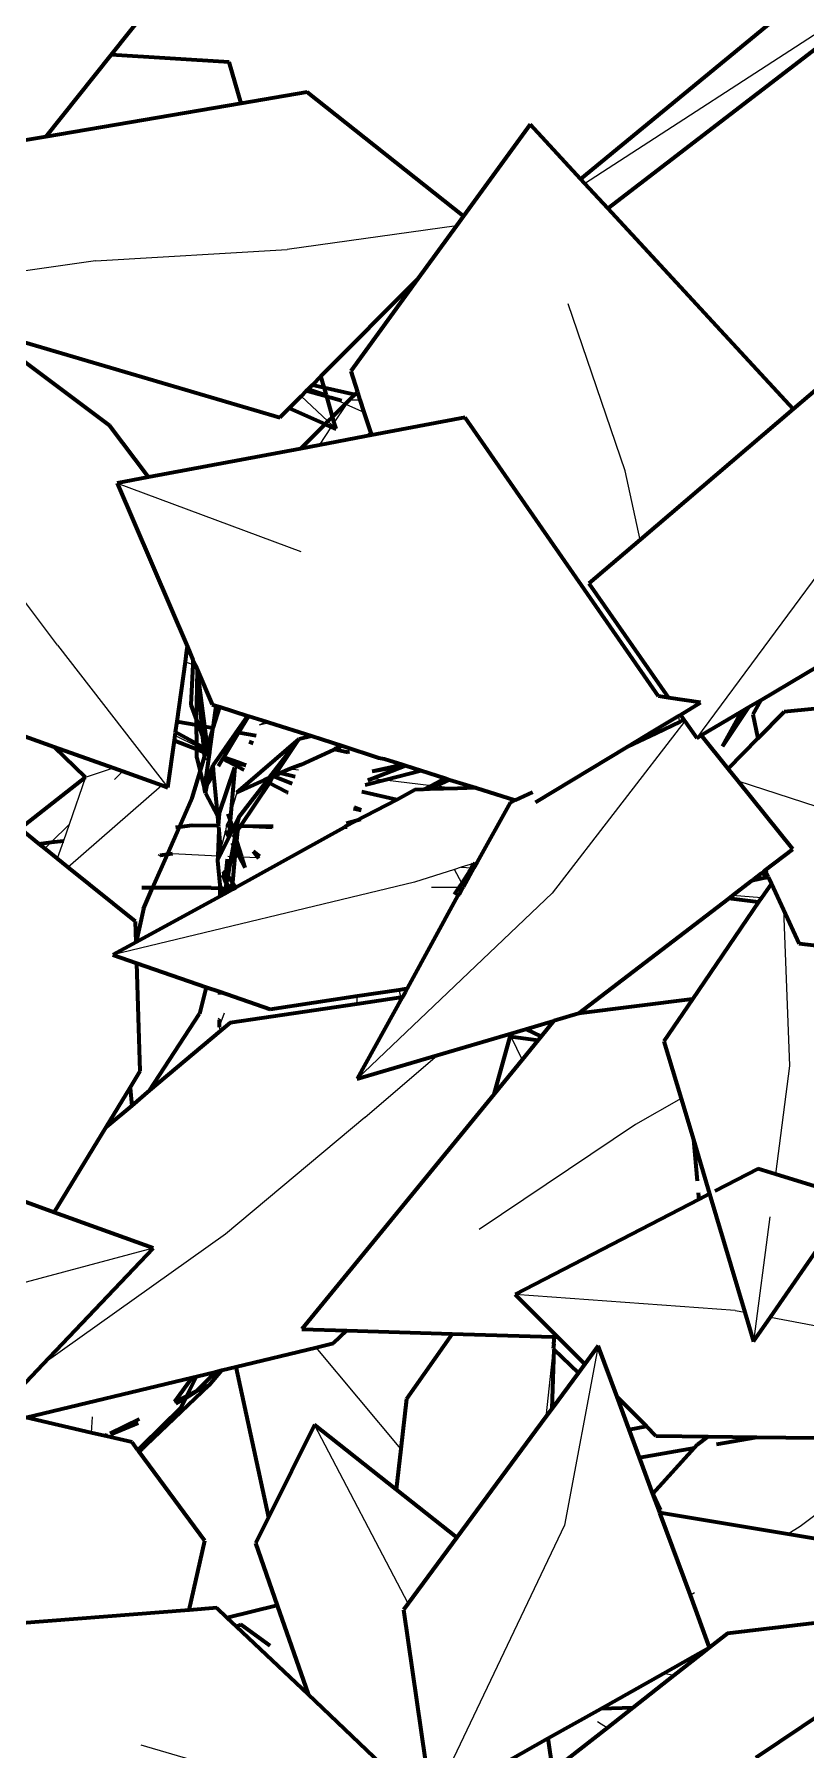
# Model space of a CAD drawing. Header units: millimetres. Extents: x 4307 to 31003, y 2809 to 20009.
# Drawn here: x 7200.2 to 7237.6, y 7941.1 to 8024.3 of the extents above; entities that cross this region are included whole.
import ezdxf

# ---------------------------------------------------------------- set-up
doc = ezdxf.new("R2010")
doc.units = ezdxf.units.MM
doc.layers.add('ProfileEdges', color=7, linetype='Continuous')

msp = doc.modelspace()

# ---------------------------------------------------------------- linework, layer by layer
for p, q in [((7226.909, 8017.023), (7244.091, 8028.149)), ((7220.698, 8014.969), (7212.494, 8013.829)), ((7203.201, 8013.28), (7212.494, 8013.829)), ((7203.201, 8013.28), (7194.649, 8012.045)), ((7228.88, 8003.091), (7226.113, 8011.197)), ((7213.553, 8007.104), (7214.197, 8006.823)), ((7213.173, 8006.722), (7214.472, 8005.498)), ((7214.604, 8006.645), (7215.316, 8006.335)), ((7214.78, 8005.427), (7215.369, 8006.312)), ((7215.316, 8006.335), (7215.369, 8006.312)), ((7215.369, 8006.312), (7215.521, 8006.539)), ((7215.369, 8006.312), (7216.216, 8005.942)), ((7215.521, 8006.539), (7216.024, 8006.542)), ((7214.055, 8004.341), (7214.644, 8005.223)), ((7214.472, 8005.498), (7214.69, 8005.292)), ((7214.644, 8005.223), (7214.69, 8005.292)), ((7214.69, 8005.292), (7214.78, 8005.427)), ((7214.69, 8005.292), (7214.868, 8005.124)), ((7216.25, 8004.754), (7216.527, 8004.968)), ((7229.605, 7999.753), (7228.88, 8003.091)), ((7204.249, 8002.492), (7213.161, 7999.188)), ((7232.345, 7990.144), (7240.42, 8001.056)), ((7201.358, 7994.641), (7197.144, 8000.248)), ((7201.358, 7994.641), (7206.709, 7987.749)), ((7207.56, 7993.844), (7207.916, 7993.711)), ((7207.916, 7993.711), (7208.046, 7993.662)), ((7231.521, 7990.933), (7231.459, 7991.215)), ((7207.06, 7990.263), (7208.113, 7989.748)), ((7211.16, 7990.78), (7211.477, 7990.939)), ((7211.16, 7990.78), (7211.618, 7990.894)), ((7231.776, 7990.959), (7225.342, 7982.625)), ((7208.113, 7989.748), (7208.46, 7989.578)), ((7208.46, 7989.578), (7208.579, 7989.52)), ((7202.724, 7988.252), (7204.069, 7988.692)), ((7204.121, 7988.135), (7204.521, 7988.531)), ((7209.623, 7989.009), (7210.119, 7988.951)), ((7210.119, 7988.951), (7210.521, 7988.903)), ((7212.643, 7988.654), (7213.04, 7988.608)), ((7201.863, 7983.884), (7206.415, 7987.854)), ((7202.724, 7988.252), (7201.919, 7985.951)), ((7216.45, 7988.207), (7216.613, 7988.188)), ((7216.613, 7988.188), (7217.236, 7988.115)), ((7217.236, 7988.115), (7219.489, 7987.85)), ((7219.489, 7987.85), (7219.736, 7987.821)), ((7219.736, 7987.821), (7220.755, 7987.701)), ((7242.173, 7985.521), (7234.358, 7988.05)), ((7210.046, 7987.51), (7209.77, 7986.524)), ((7209.693, 7986.249), (7209.538, 7985.902)), ((7209.77, 7986.524), (7209.693, 7986.249)), ((7201.053, 7985.092), (7201.919, 7985.951)), ((7201.919, 7985.951), (7201.644, 7985.163)), ((7209.159, 7985.862), (7207.891, 7985.918)), ((7209.501, 7985.647), (7209.266, 7984.718)), ((7209.53, 7985.846), (7209.501, 7985.647)), ((7209.538, 7985.902), (7209.53, 7985.846)), ((7209.53, 7985.846), (7209.714, 7985.838)), ((7209.824, 7985.833), (7209.714, 7985.838)), ((7209.918, 7985.829), (7209.824, 7985.833)), ((7210.063, 7985.823), (7210.018, 7985.825)), ((7210.203, 7985.817), (7210.063, 7985.823)), ((7211.765, 7985.749), (7210.203, 7985.817)), ((7200.745, 7984.787), (7201.053, 7985.092)), ((7201.644, 7985.163), (7201.343, 7984.304)), ((7206.942, 7984.546), (7209.131, 7984.442)), ((7209.188, 7984.439), (7209.122, 7984.205)), ((7209.131, 7984.442), (7209.188, 7984.439)), ((7209.266, 7984.718), (7209.188, 7984.439)), ((7209.188, 7984.439), (7209.236, 7984.437)), ((7209.625, 7984.418), (7209.802, 7984.41)), ((7209.802, 7984.41), (7209.964, 7984.402)), ((7209.964, 7984.402), (7210.166, 7984.392)), ((7210.166, 7984.392), (7210.28, 7984.387)), ((7210.28, 7984.387), (7211.086, 7984.348)), ((7211.086, 7984.348), (7211.14, 7984.346)), ((7220.606, 7983.776), (7218.662, 7983.163)), ((7220.935, 7983.879), (7220.606, 7983.776)), ((7220.953, 7983.111), (7220.606, 7983.776)), ((7221.527, 7984.066), (7220.935, 7983.879)), ((7220.935, 7983.879), (7221.444, 7983.855)), ((7221.444, 7983.855), (7221.55, 7983.85)), ((7221.598, 7984.088), (7221.527, 7984.066)), ((7221.7, 7984.12), (7221.598, 7984.088)), ((7218.662, 7983.163), (7204.044, 7979.634)), ((7220.818, 7982.907), (7219.498, 7982.904)), ((7221.029, 7982.908), (7220.818, 7982.907)), ((7221.044, 7982.936), (7220.953, 7983.111)), ((7225.342, 7982.625), (7215.885, 7973.618)), ((7235.487, 7982.396), (7234.075, 7982.51)), ((7236.553, 7981.836), (7236.85, 7974.263)), ((7217.904, 7977.944), (7218.008, 7977.561)), ((7218.186, 7977.987), (7218.223, 7977.84)), ((7215.868, 7977.244), (7215.905, 7977.642)), ((7209.2, 7976.128), (7209.462, 7976.818)), ((7209.2, 7976.128), (7209.245, 7975.932)), ((7223.317, 7975.705), (7223.334, 7975.671)), ((7223.334, 7975.671), (7223.883, 7974.552)), ((7216.257, 7971.746), (7219.786, 7974.77)), ((7236.85, 7974.263), (7236.162, 7969.003)), ((7231.59, 7972.668), (7229.375, 7971.408)), ((7216.257, 7971.746), (7209.511, 7966.09)), ((7229.375, 7971.408), (7221.798, 7966.326)), ((7235.891, 7966.932), (7235.102, 7960.892)), ((7209.511, 7966.09), (7200.65, 7959.791)), ((7205.996, 7965.412), (7196.889, 7962.988)), ((7234.21, 7962.401), (7223.538, 7963.179)), ((7234.21, 7962.401), (7234.678, 7962.312)), ((7235.92, 7962.077), (7239.653, 7961.368)), ((7225.416, 7960.785), (7225.354, 7961.127)), ((7217.998, 7955.695), (7213.896, 7960.604)), ((7225.391, 7960.55), (7225.038, 7957.239)), ((7227.577, 7960.677), (7225.941, 7951.994)), ((7203.038, 7957.241), (7202.99, 7956.472)), ((7218.358, 7948.191), (7213.817, 7956.849)), ((7242.586, 7955.856), (7237.356, 7951.931)), ((7225.941, 7951.994), (7219.493, 7938.483)), ((7237.356, 7951.931), (7236.768, 7951.562)), ((7232.237, 7948.718), (7232.04, 7948.594)), ((7231.235, 7944.698), (7230.734, 7944.808)), ((7227.532, 7942.478), (7228.015, 7942.172)), ((7213.11, 7939.08), (7205.415, 7941.33))]:
    msp.add_line(p, q)
at = {"layer": 'ProfileEdges', "lineweight": 211}
for p, q in [((7242.932, 8030.587), (7226.712, 8017.235)), ((7244.091, 8028.149), (7228.032, 8015.808)), ((7203.956, 8023.256), (7205.673, 8025.406)), ((7200.789, 8019.29), (7203.956, 8023.256)), ((7209.681, 8022.907), (7203.956, 8023.256)), ((7210.266, 8020.903), (7209.681, 8022.907)), ((7213.456, 8021.447), (7210.266, 8020.903)), ((7221.043, 8015.444), (7213.456, 8021.447)), ((7210.266, 8020.903), (7200.789, 8019.29)), ((7200.789, 8019.29), (7197.095, 8018.661)), ((7224.267, 8019.881), (7221.043, 8015.444)), ((7226.712, 8017.235), (7224.267, 8019.881)), ((7226.909, 8017.023), (7226.712, 8017.235)), ((7228.032, 8015.808), (7226.909, 8017.023)), ((7221.043, 8015.444), (7220.698, 8014.969)), ((7237.02, 8006.084), (7228.032, 8015.808)), ((7220.698, 8014.969), (7218.833, 8012.402)), ((7214.124, 8007.677), (7218.833, 8012.402)), ((7218.833, 8012.402), (7215.581, 8007.926)), ((7197.683, 8009.939), (7212.135, 8005.681)), ((7203.88, 8005.297), (7197.683, 8009.939)), ((7213.719, 8007.271), (7214.124, 8007.677)), ((7214.28, 8007.142), (7214.124, 8007.677)), ((7215.581, 8007.926), (7215.904, 8006.916)), ((7213.173, 8006.722), (7213.422, 8006.973)), ((7213.422, 8006.973), (7213.51, 8007.061)), ((7214.409, 8006.699), (7213.422, 8006.973)), ((7213.51, 8007.061), (7213.553, 8007.104)), ((7213.51, 8007.061), (7214.197, 8006.823)), ((7213.553, 8007.104), (7213.719, 8007.271)), ((7213.719, 8007.271), (7214.28, 8007.142)), ((7214.197, 8006.823), (7214.393, 8006.755)), ((7214.28, 8007.142), (7215.784, 8006.798)), ((7214.393, 8006.755), (7214.28, 8007.142)), ((7215.521, 8006.539), (7215.784, 8006.798)), ((7215.784, 8006.798), (7215.904, 8006.916)), ((7215.904, 8006.916), (7216.024, 8006.542)), ((7238.543, 8007.384), (7237.02, 8006.084)), ((7212.135, 8005.681), (7212.586, 8006.133)), ((7212.586, 8006.133), (7213.173, 8006.722)), ((7212.586, 8006.133), (7214.334, 8005.36)), ((7214.409, 8006.699), (7214.393, 8006.755)), ((7214.409, 8006.699), (7214.604, 8006.645)), ((7214.695, 8005.719), (7214.409, 8006.699)), ((7214.604, 8006.645), (7215.128, 8006.5)), ((7215.316, 8006.335), (7214.695, 8005.719)), ((7215.521, 8006.539), (7215.316, 8006.335)), ((7216.024, 8006.542), (7216.216, 8005.942)), ((7237.02, 8006.084), (7229.605, 7999.753)), ((7205.779, 8002.781), (7203.88, 8005.297)), ((7214.334, 8005.36), (7213.132, 8004.167)), ((7214.472, 8005.498), (7214.334, 8005.36)), ((7214.334, 8005.36), (7214.644, 8005.223)), ((7214.695, 8005.719), (7214.472, 8005.498)), ((7214.644, 8005.223), (7214.868, 8005.124)), ((7214.78, 8005.427), (7214.695, 8005.719)), ((7214.868, 8005.124), (7214.78, 8005.427)), ((7216.216, 8005.942), (7216.527, 8004.968)), ((7221.122, 8005.673), (7216.576, 8004.816)), ((7230.489, 7992.166), (7221.122, 8005.673)), ((7214.055, 8004.341), (7213.132, 8004.167)), ((7216.25, 8004.754), (7214.055, 8004.341)), ((7216.576, 8004.816), (7216.25, 8004.754)), ((7216.527, 8004.968), (7216.576, 8004.816)), ((7213.132, 8004.167), (7205.779, 8002.781)), ((7205.779, 8002.781), (7204.249, 8002.492)), ((7204.249, 8002.492), (7207.66, 7994.56)), ((7229.605, 7999.753), (7227.12, 7997.631)), ((7227.12, 7997.631), (7230.986, 7992.091)), ((7235.447, 7991.986), (7243.226, 7996.603)), ((7207.56, 7993.844), (7207.635, 7994.381)), ((7207.635, 7994.381), (7207.66, 7994.56)), ((7207.635, 7994.381), (7207.777, 7994.288)), ((7207.66, 7994.56), (7207.777, 7994.288)), ((7207.156, 7990.951), (7207.56, 7993.844)), ((7207.777, 7994.288), (7207.927, 7993.937)), ((7207.916, 7993.711), (7207.821, 7991.758)), ((7207.927, 7993.937), (7207.916, 7993.711)), ((7207.927, 7993.937), (7208.046, 7993.662)), ((7208.046, 7993.662), (7208.141, 7993.441)), ((7208.096, 7991.017), (7208.141, 7993.441)), ((7208.499, 7990.708), (7208.141, 7993.441)), ((7208.141, 7993.441), (7208.863, 7991.763)), ((7208.356, 7990.734), (7208.141, 7993.441)), ((7230.986, 7992.091), (7230.489, 7992.166)), ((7232.527, 7991.859), (7230.986, 7992.091)), ((7231.556, 7991.274), (7232.527, 7991.859)), ((7234.861, 7991.638), (7235.447, 7991.986)), ((7235.447, 7991.986), (7235.069, 7991.286)), ((7241.258, 7991.883), (7236.58, 7991.412)), ((7196.103, 7991.538), (7201.199, 7989.718)), ((7207.821, 7991.758), (7208.096, 7991.017)), ((7208.096, 7991.017), (7208.19, 7990.764)), ((7208.099, 7990.781), (7208.096, 7991.017)), ((7208.863, 7991.763), (7209.055, 7991.702)), ((7210.573, 7991.223), (7208.885, 7988.817)), ((7208.907, 7990.635), (7209.055, 7991.702)), ((7208.907, 7990.635), (7209.224, 7991.649)), ((7209.055, 7991.702), (7209.224, 7991.649)), ((7209.224, 7991.649), (7210.573, 7991.223)), ((7210.152, 7990.41), (7210.632, 7991.205)), ((7210.573, 7991.223), (7210.632, 7991.205)), ((7210.632, 7991.205), (7211.477, 7990.939)), ((7230.251, 7990.487), (7231.459, 7991.215)), ((7231.459, 7991.215), (7231.556, 7991.274)), ((7231.726, 7991.031), (7231.521, 7990.933)), ((7231.556, 7991.274), (7231.726, 7991.031)), ((7231.726, 7991.031), (7231.776, 7990.959)), ((7232.565, 7990.276), (7234.526, 7991.439)), ((7234.861, 7991.638), (7233.604, 7989.752)), ((7233.604, 7989.752), (7234.526, 7991.439)), ((7234.526, 7991.439), (7234.861, 7991.638)), ((7235.069, 7991.286), (7235.31, 7990.12)), ((7236.58, 7991.412), (7235.31, 7990.12)), ((7207.027, 7990.028), (7207.06, 7990.263)), ((7207.06, 7990.263), (7207.084, 7990.434)), ((7207.084, 7990.434), (7207.156, 7990.951)), ((7208.112, 7989.857), (7207.084, 7990.434)), ((7207.156, 7990.951), (7208.099, 7990.781)), ((7208.099, 7990.781), (7208.19, 7990.764)), ((7208.112, 7989.857), (7208.099, 7990.781)), ((7208.19, 7990.764), (7208.406, 7990.183)), ((7208.19, 7990.764), (7208.356, 7990.734)), ((7208.356, 7990.734), (7208.499, 7990.708)), ((7208.406, 7990.183), (7208.356, 7990.734)), ((7208.406, 7990.183), (7208.632, 7989.695)), ((7208.452, 7989.666), (7208.406, 7990.183)), ((7208.499, 7990.708), (7208.907, 7990.635)), ((7208.632, 7989.695), (7208.499, 7990.708)), ((7208.632, 7989.695), (7208.898, 7990.572)), ((7208.749, 7989.5), (7208.898, 7990.572)), ((7208.898, 7990.572), (7208.907, 7990.635)), ((7209.427, 7989.208), (7210.152, 7990.41)), ((7210.152, 7990.41), (7210.983, 7990.259)), ((7211.477, 7990.939), (7211.618, 7990.894)), ((7211.618, 7990.894), (7213.678, 7990.245)), ((7213.075, 7990.1), (7213.678, 7990.245)), ((7213.678, 7990.245), (7215.178, 7989.772)), ((7228.981, 7989.721), (7230.251, 7990.487)), ((7230.379, 7990.388), (7228.981, 7989.721)), ((7230.251, 7990.487), (7230.379, 7990.388)), ((7231.521, 7990.933), (7230.379, 7990.388)), ((7231.776, 7990.959), (7232.345, 7990.144)), ((7232.345, 7990.144), (7232.565, 7990.276)), ((7233.87, 7988.656), (7232.565, 7990.276)), ((7202.724, 7988.252), (7201.199, 7989.718)), ((7201.199, 7989.718), (7204.069, 7988.692)), ((7206.709, 7987.749), (7207.027, 7990.028)), ((7207.027, 7990.028), (7208.115, 7989.601)), ((7208.113, 7989.748), (7208.112, 7989.857)), ((7208.452, 7989.666), (7208.112, 7989.857)), ((7208.115, 7989.601), (7208.113, 7989.748)), ((7208.121, 7989.186), (7208.115, 7989.601)), ((7208.115, 7989.601), (7208.471, 7989.461)), ((7208.579, 7989.52), (7208.452, 7989.666)), ((7208.46, 7989.578), (7208.452, 7989.666)), ((7208.471, 7989.461), (7208.46, 7989.578)), ((7208.471, 7989.461), (7208.552, 7989.43)), ((7208.491, 7989.23), (7208.471, 7989.461)), ((7208.491, 7989.23), (7208.552, 7989.43)), ((7208.493, 7987.661), (7208.729, 7989.36)), ((7208.552, 7989.43), (7208.579, 7989.52)), ((7208.552, 7989.43), (7208.729, 7989.36)), ((7208.579, 7989.52), (7208.636, 7989.563)), ((7208.579, 7989.52), (7208.657, 7989.505)), ((7208.612, 7989.627), (7208.599, 7989.584)), ((7208.599, 7989.584), (7208.636, 7989.563)), ((7208.612, 7989.627), (7208.632, 7989.695)), ((7208.636, 7989.563), (7208.612, 7989.627)), ((7208.657, 7989.505), (7208.636, 7989.563)), ((7208.74, 7989.441), (7208.657, 7989.505)), ((7208.745, 7989.471), (7208.657, 7989.505)), ((7208.749, 7989.5), (7208.657, 7989.505)), ((7208.729, 7989.36), (7208.74, 7989.441)), ((7208.74, 7989.441), (7208.749, 7989.5)), ((7210.046, 7987.51), (7213.075, 7990.1)), ((7210.851, 7989.873), (7210.654, 7989.96)), ((7211.61, 7988.199), (7213.075, 7990.1)), ((7211.88, 7988.318), (7213.075, 7990.1)), ((7214.743, 7989.58), (7213.149, 7988.853)), ((7214.743, 7989.58), (7214.795, 7989.603)), ((7215.178, 7989.772), (7214.795, 7989.603)), ((7214.795, 7989.603), (7215.435, 7989.455)), ((7215.178, 7989.772), (7216.937, 7989.183)), ((7215.514, 7989.475), (7215.435, 7989.455)), ((7224.524, 7987.034), (7228.981, 7989.721)), ((7235.31, 7990.12), (7233.87, 7988.656)), ((7204.069, 7988.692), (7204.521, 7988.531)), ((7204.521, 7988.531), (7206.415, 7987.854)), ((7207.891, 7987.249), (7208.279, 7988.529)), ((7208.121, 7989.186), (7208.279, 7988.529)), ((7208.279, 7988.529), (7208.491, 7989.23)), ((7208.279, 7988.529), (7208.493, 7987.661)), ((7208.505, 7989.077), (7208.491, 7989.23)), ((7208.885, 7988.817), (7208.493, 7987.661)), ((7208.885, 7988.817), (7208.926, 7988.378)), ((7209.173, 7988.788), (7209.379, 7989.129)), ((7209.203, 7986.478), (7209.951, 7988.708)), ((7209.379, 7989.129), (7209.427, 7989.208)), ((7209.379, 7989.129), (7209.623, 7989.009)), ((7210.119, 7988.951), (7209.427, 7989.208)), ((7210.49, 7988.813), (7209.623, 7989.009)), ((7210.415, 7988.593), (7209.623, 7989.009)), ((7209.951, 7988.708), (7209.77, 7986.524)), ((7210.49, 7988.813), (7210.119, 7988.951)), ((7212.643, 7988.654), (7212.15, 7988.437)), ((7213.149, 7988.853), (7212.643, 7988.654)), ((7213.149, 7988.853), (7213.121, 7988.865)), ((7216.613, 7988.188), (7218.225, 7988.811)), ((7216.614, 7988.535), (7218.081, 7988.857)), ((7216.614, 7988.535), (7218.225, 7988.811)), ((7216.937, 7989.183), (7217.188, 7989.138)), ((7217.188, 7989.138), (7218.081, 7988.857)), ((7217.236, 7988.115), (7218.993, 7988.569)), ((7218.081, 7988.857), (7218.225, 7988.811)), ((7218.225, 7988.811), (7218.993, 7988.569)), ((7218.993, 7988.569), (7220.16, 7988.201)), ((7234.358, 7988.05), (7233.87, 7988.656)), ((7199.548, 7985.752), (7202.724, 7988.252)), ((7206.415, 7987.854), (7206.709, 7987.749)), ((7208.493, 7987.661), (7208.619, 7987.87)), ((7208.533, 7987.472), (7208.619, 7987.87)), ((7208.619, 7987.87), (7208.926, 7988.378)), ((7208.926, 7988.378), (7209.111, 7986.381)), ((7211.375, 7988.096), (7210.046, 7987.51)), ((7210.153, 7986.308), (7211.486, 7988.038)), ((7210.255, 7985.895), (7211.639, 7987.959)), ((7211.61, 7988.199), (7211.375, 7988.096)), ((7211.486, 7988.038), (7211.375, 7988.096)), ((7211.486, 7988.038), (7211.61, 7988.199)), ((7211.639, 7987.959), (7211.486, 7988.038)), ((7211.813, 7988.288), (7211.61, 7988.199)), ((7211.639, 7987.959), (7211.813, 7988.288)), ((7212.477, 7987.524), (7211.639, 7987.959)), ((7211.813, 7988.288), (7211.88, 7988.318)), ((7211.85, 7988.274), (7211.813, 7988.288)), ((7211.88, 7988.318), (7211.85, 7988.274)), ((7212.739, 7987.932), (7211.85, 7988.274)), ((7212.15, 7988.437), (7211.88, 7988.318)), ((7212.889, 7988.27), (7212.15, 7988.437)), ((7216.281, 7987.868), (7217.236, 7988.115)), ((7216.4, 7988.105), (7216.613, 7988.188)), ((7219.106, 7987.649), (7219.489, 7987.85)), ((7219.4, 7987.658), (7219.736, 7987.821)), ((7220.755, 7987.701), (7219.4, 7987.658)), ((7219.489, 7987.85), (7220.16, 7988.201)), ((7219.736, 7987.821), (7220.356, 7988.121)), ((7220.16, 7988.201), (7220.356, 7988.121)), ((7220.356, 7988.121), (7221.655, 7987.73)), ((7221.655, 7987.73), (7220.755, 7987.701)), ((7221.655, 7987.73), (7223.553, 7987.131)), ((7237.007, 7984.76), (7234.358, 7988.05)), ((7207.273, 7985.843), (7207.891, 7987.249)), ((7208.533, 7987.472), (7208.493, 7987.661)), ((7208.533, 7987.472), (7209.111, 7986.381)), ((7212.477, 7987.524), (7212.549, 7987.507)), ((7217.81, 7987.156), (7215.273, 7985.845)), ((7217.81, 7987.156), (7216.117, 7987.539)), ((7218.688, 7987.635), (7217.81, 7987.156)), ((7219.106, 7987.649), (7218.688, 7987.635)), ((7219.4, 7987.658), (7219.106, 7987.649)), ((7223.3, 7987.011), (7221.7, 7984.12)), ((7223.553, 7987.131), (7223.3, 7987.011)), ((7224.385, 7987.528), (7223.553, 7987.131)), ((7209.111, 7986.381), (7209.155, 7985.905)), ((7209.203, 7986.478), (7209.155, 7985.905)), ((7209.622, 7986.474), (7209.693, 7986.249)), ((7209.693, 7986.249), (7209.736, 7986.113)), ((7209.736, 7986.113), (7209.719, 7985.9)), ((7209.77, 7986.524), (7209.736, 7986.113)), ((7209.736, 7986.113), (7209.804, 7985.899)), ((7209.951, 7985.898), (7210.153, 7986.308)), ((7210.153, 7986.308), (7210.038, 7985.897)), ((7216.049, 7986.194), (7215.347, 7985.995)), ((7215.715, 7986.733), (7216.076, 7986.645)), ((7216.076, 7986.645), (7215.737, 7986.776)), ((7200.456, 7985.02), (7199.548, 7985.752)), ((7206.688, 7984.513), (7207.273, 7985.843)), ((7207.093, 7985.821), (7207.273, 7985.843)), ((7207.273, 7985.843), (7207.891, 7985.918)), ((7207.891, 7985.918), (7209.155, 7985.905)), ((7209.175, 7985.692), (7209.131, 7984.442)), ((7209.155, 7985.905), (7209.159, 7985.862)), ((7209.159, 7985.862), (7209.175, 7985.692)), ((7209.175, 7985.692), (7209.266, 7984.718)), ((7209.283, 7984.533), (7209.671, 7985.325)), ((7209.501, 7985.647), (7209.671, 7985.325)), ((7209.538, 7985.902), (7209.719, 7985.9)), ((7209.714, 7985.838), (7209.671, 7985.325)), ((7209.671, 7985.325), (7209.862, 7985.714)), ((7209.719, 7985.9), (7209.714, 7985.838)), ((7209.719, 7985.9), (7209.804, 7985.899)), ((7209.804, 7985.899), (7209.951, 7985.898)), ((7209.804, 7985.899), (7209.824, 7985.833)), ((7209.824, 7985.833), (7209.862, 7985.714)), ((7209.862, 7985.714), (7209.918, 7985.829)), ((7209.881, 7985.337), (7209.949, 7985.438)), ((7209.893, 7984.906), (7209.976, 7985.352)), ((7209.918, 7985.829), (7209.951, 7985.898)), ((7209.928, 7985.504), (7210.018, 7985.825)), ((7209.928, 7985.504), (7209.949, 7985.438)), ((7209.949, 7985.438), (7210.087, 7985.644)), ((7209.949, 7985.438), (7209.976, 7985.352)), ((7209.976, 7985.352), (7210.038, 7985.153)), ((7215.253, 7985.806), (7210.009, 7982.893)), ((7210.018, 7985.825), (7210.038, 7985.897)), ((7210.038, 7985.897), (7210.063, 7985.823)), ((7210.255, 7985.895), (7210.038, 7985.897)), ((7210.087, 7985.644), (7210.038, 7985.153)), ((7210.063, 7985.823), (7210.087, 7985.644)), ((7210.087, 7985.644), (7210.203, 7985.817)), ((7210.203, 7985.817), (7210.255, 7985.895)), ((7210.255, 7985.895), (7211.823, 7985.879)), ((7215.273, 7985.845), (7215.253, 7985.806)), ((7215.273, 7985.845), (7215.409, 7985.844)), ((7200.456, 7985.02), (7201.053, 7985.092)), ((7200.745, 7984.787), (7200.456, 7985.02)), ((7201.343, 7984.304), (7200.745, 7984.787)), ((7201.053, 7985.092), (7201.644, 7985.163)), ((7205.973, 7982.887), (7206.688, 7984.513)), ((7206.312, 7984.426), (7206.335, 7984.467)), ((7206.335, 7984.467), (7206.688, 7984.513)), ((7206.688, 7984.513), (7206.942, 7984.546)), ((7209.131, 7984.442), (7209.122, 7984.205)), ((7209.122, 7984.205), (7209.236, 7984.437)), ((7209.236, 7984.437), (7209.283, 7984.533)), ((7209.266, 7984.718), (7209.283, 7984.533)), ((7209.626, 7983.46), (7209.802, 7984.41)), ((7209.802, 7984.41), (7209.893, 7984.906)), ((7209.807, 7985.07), (7209.893, 7984.906)), ((7209.964, 7984.402), (7209.839, 7983.144)), ((7209.893, 7984.906), (7209.995, 7984.715)), ((7209.995, 7984.715), (7209.964, 7984.402)), ((7210.038, 7985.153), (7209.995, 7984.715)), ((7209.995, 7984.715), (7210.166, 7984.392)), ((7210.038, 7985.153), (7210.28, 7984.387)), ((7210.166, 7984.392), (7210.441, 7983.874)), ((7210.28, 7984.387), (7210.441, 7983.874)), ((7211.162, 7984.397), (7210.855, 7984.648)), ((7211.086, 7984.348), (7210.855, 7984.648)), ((7211.121, 7984.303), (7211.086, 7984.348)), ((7235.669, 7983.733), (7237.007, 7984.76)), ((7201.863, 7983.884), (7201.343, 7984.304)), ((7205.135, 7981.245), (7201.863, 7983.884)), ((7209.122, 7984.205), (7209.235, 7983.025)), ((7209.373, 7983.517), (7209.493, 7983.187)), ((7209.413, 7983.661), (7209.493, 7983.187)), ((7209.528, 7983.605), (7209.436, 7983.742)), ((7209.528, 7983.605), (7209.493, 7983.187)), ((7209.583, 7984.268), (7209.528, 7983.605)), ((7209.626, 7983.46), (7209.528, 7983.605)), ((7221.37, 7983.743), (7220.953, 7983.111)), ((7221.55, 7983.85), (7221.044, 7982.936)), ((7221.044, 7982.936), (7221.37, 7983.743)), ((7221.444, 7983.855), (7221.37, 7983.743)), ((7221.598, 7984.088), (7221.444, 7983.855)), ((7221.444, 7983.855), (7221.527, 7984.066)), ((7221.7, 7984.12), (7221.55, 7983.85)), ((7235.12, 7983.311), (7235.49, 7983.596)), ((7235.49, 7983.596), (7235.582, 7983.666)), ((7235.75, 7983.559), (7235.49, 7983.596)), ((7235.49, 7983.596), (7235.807, 7983.438)), ((7235.669, 7983.733), (7235.582, 7983.666)), ((7235.717, 7983.632), (7235.582, 7983.666)), ((7235.669, 7983.733), (7235.717, 7983.632)), ((7235.717, 7983.632), (7235.75, 7983.559)), ((7235.75, 7983.559), (7235.807, 7983.438)), ((7205.973, 7982.887), (7205.453, 7982.889)), ((7205.527, 7981.871), (7205.973, 7982.887)), ((7208.806, 7982.877), (7205.973, 7982.887)), ((7208.806, 7982.877), (7209.234, 7982.86)), ((7209.234, 7982.86), (7209.232, 7982.469)), ((7209.235, 7983.025), (7209.234, 7982.86)), ((7209.234, 7982.86), (7209.312, 7982.857)), ((7209.235, 7983.025), (7209.312, 7982.857)), ((7209.312, 7982.857), (7209.439, 7982.582)), ((7209.312, 7982.857), (7209.513, 7982.849)), ((7209.466, 7982.597), (7209.513, 7982.849)), ((7209.804, 7982.781), (7209.466, 7982.597)), ((7209.559, 7983.1), (7209.493, 7983.187)), ((7209.513, 7982.849), (7209.559, 7983.1)), ((7209.513, 7982.849), (7209.728, 7982.879)), ((7209.559, 7983.1), (7209.626, 7983.46)), ((7209.728, 7982.879), (7209.559, 7983.1)), ((7209.839, 7983.144), (7209.626, 7983.46)), ((7209.759, 7982.84), (7209.728, 7982.879)), ((7209.804, 7982.781), (7209.759, 7982.84)), ((7209.759, 7982.84), (7209.809, 7982.838)), ((7209.809, 7982.838), (7209.804, 7982.781)), ((7209.901, 7982.834), (7209.804, 7982.781)), ((7209.809, 7982.838), (7209.839, 7983.144)), ((7209.809, 7982.838), (7209.901, 7982.834)), ((7210.009, 7982.893), (7209.839, 7983.144)), ((7209.901, 7982.834), (7210.009, 7982.893)), ((7220.818, 7982.907), (7220.592, 7982.565)), ((7220.953, 7983.111), (7220.818, 7982.907)), ((7220.841, 7982.569), (7221.029, 7982.908)), ((7221.044, 7982.936), (7221.029, 7982.908)), ((7234.075, 7982.51), (7235.01, 7983.227)), ((7235.822, 7983.406), (7235.01, 7983.227)), ((7235.01, 7983.227), (7235.12, 7983.311)), ((7235.12, 7983.311), (7235.822, 7983.406)), ((7235.965, 7983.097), (7235.487, 7982.396)), ((7235.822, 7983.406), (7235.807, 7983.438)), ((7235.822, 7983.406), (7235.965, 7983.097)), ((7235.965, 7983.097), (7236.553, 7981.836)), ((7209.232, 7982.469), (7205.168, 7980.248)), ((7205.527, 7981.871), (7205.168, 7980.248)), ((7209.439, 7982.582), (7209.232, 7982.469)), ((7209.466, 7982.597), (7209.439, 7982.582)), ((7220.772, 7982.509), (7218.315, 7978.006)), ((7220.772, 7982.509), (7220.841, 7982.569)), ((7226.618, 7976.786), (7233.896, 7982.372)), ((7235.362, 7982.213), (7232.142, 7977.49)), ((7233.896, 7982.372), (7234.075, 7982.51)), ((7235.203, 7982.198), (7233.896, 7982.372)), ((7235.203, 7982.198), (7235.362, 7982.213)), ((7235.487, 7982.396), (7235.362, 7982.213)), ((7205.168, 7980.248), (7205.135, 7981.245)), ((7236.553, 7981.836), (7237.318, 7980.192)), ((7205.168, 7980.248), (7204.044, 7979.634)), ((7237.318, 7980.192), (7240.225, 7979.847)), ((7204.044, 7979.634), (7205.201, 7979.234)), ((7205.374, 7974), (7205.201, 7979.234)), ((7205.201, 7979.234), (7208.56, 7978.074)), ((7208.56, 7978.074), (7208.238, 7976.778)), ((7208.56, 7978.074), (7209.208, 7977.851)), ((7209.208, 7977.851), (7209.208, 7977.706)), ((7209.208, 7977.851), (7211.667, 7977.002)), ((7215.905, 7977.642), (7217.904, 7977.944)), ((7217.904, 7977.944), (7218.186, 7977.987)), ((7218.223, 7977.84), (7218.073, 7977.57)), ((7218.186, 7977.987), (7218.315, 7978.006)), ((7218.315, 7978.006), (7218.223, 7977.84)), ((7215.868, 7977.244), (7209.727, 7976.337)), ((7211.667, 7977.002), (7215.905, 7977.642)), ((7218.008, 7977.561), (7215.868, 7977.244)), ((7218.073, 7977.57), (7215.885, 7973.618)), ((7218.073, 7977.57), (7218.008, 7977.561)), ((7232.142, 7977.49), (7226.618, 7976.786)), ((7232.142, 7977.49), (7230.757, 7975.459)), ((7205.826, 7973.056), (7208.238, 7976.778)), ((7209.201, 7976.486), (7209.2, 7976.128)), ((7209.237, 7976.532), (7209.201, 7976.486)), ((7209.727, 7976.337), (7209.245, 7975.932)), ((7223.35, 7975.821), (7224.063, 7976.032)), ((7224.063, 7976.032), (7225.422, 7976.433)), ((7224.063, 7976.032), (7224.802, 7975.676)), ((7225.422, 7976.433), (7224.802, 7975.676)), ((7226.618, 7976.786), (7225.422, 7976.433)), ((7209.245, 7975.932), (7205.826, 7973.056)), ((7219.786, 7974.77), (7223.35, 7975.821)), ((7222.521, 7972.886), (7223.308, 7975.674)), ((7223.308, 7975.674), (7223.317, 7975.705)), ((7223.308, 7975.674), (7223.334, 7975.671)), ((7223.317, 7975.705), (7223.35, 7975.821)), ((7223.334, 7975.671), (7224.654, 7975.494)), ((7224.654, 7975.494), (7223.883, 7974.552)), ((7224.802, 7975.676), (7224.654, 7975.494)), ((7230.757, 7975.459), (7231.59, 7972.668)), ((7215.885, 7973.618), (7219.786, 7974.77)), ((7223.883, 7974.552), (7222.521, 7972.886)), ((7204.882, 7973.191), (7205.374, 7974)), ((7203.722, 7971.286), (7204.882, 7973.191)), ((7204.882, 7973.191), (7204.957, 7972.325)), ((7205.826, 7973.056), (7204.957, 7972.325)), ((7222.521, 7972.886), (7213.2, 7961.492)), ((7204.957, 7972.325), (7203.722, 7971.286)), ((7231.59, 7972.668), (7232.183, 7970.679)), ((7201.206, 7967.153), (7203.722, 7971.286)), ((7232.183, 7970.679), (7232.369, 7968.676)), ((7232.183, 7970.679), (7232.967, 7968.048)), ((7201.206, 7967.153), (7195.17, 7969.347)), ((7235.321, 7969.263), (7233.232, 7968.185)), ((7236.162, 7969.003), (7235.321, 7969.263)), ((7238.1, 7968.404), (7236.162, 7969.003)), ((7232.452, 7967.782), (7223.538, 7963.179)), ((7232.421, 7968.117), (7232.452, 7967.782)), ((7232.967, 7968.048), (7232.452, 7967.782)), ((7232.967, 7968.048), (7234.678, 7962.312)), ((7235.92, 7962.077), (7239.904, 7967.846)), ((7205.996, 7965.412), (7201.206, 7967.153)), ((7200.65, 7959.791), (7205.996, 7965.412)), ((7223.538, 7963.179), (7225.592, 7961.12)), ((7234.678, 7962.312), (7235.102, 7960.892)), ((7235.102, 7960.892), (7235.92, 7962.077)), ((7213.2, 7961.492), (7215.389, 7961.426)), ((7214.743, 7960.809), (7215.389, 7961.426)), ((7215.389, 7961.426), (7220.492, 7961.273)), ((7220.492, 7961.273), (7218.274, 7958.112)), ((7220.492, 7961.273), (7225.354, 7961.127)), ((7225.354, 7961.127), (7225.453, 7961.124)), ((7225.416, 7960.785), (7225.453, 7961.124)), ((7225.453, 7961.124), (7225.592, 7961.12)), ((7225.592, 7961.12), (7226.921, 7959.788)), ((7210.006, 7959.665), (7213.896, 7960.604)), ((7213.896, 7960.604), (7214.743, 7960.809)), ((7225.337, 7957.644), (7225.432, 7960.509)), ((7225.416, 7960.785), (7225.391, 7960.55)), ((7225.432, 7960.509), (7225.391, 7960.55)), ((7226.611, 7959.368), (7225.432, 7960.509)), ((7227.577, 7960.677), (7226.921, 7959.788)), ((7228.485, 7958.22), (7227.577, 7960.677)), ((7198.486, 7957.515), (7200.65, 7959.791)), ((7208.096, 7958.485), (7209.041, 7959.432)), ((7208.096, 7959.204), (7209.041, 7959.432)), ((7208.716, 7958.778), (7209.324, 7959.5)), ((7209.041, 7959.432), (7209.324, 7959.5)), ((7209.324, 7959.5), (7210.006, 7959.665)), ((7210.006, 7959.665), (7211.584, 7952.361)), ((7226.921, 7959.788), (7226.611, 7959.368)), ((7199.822, 7957.206), (7207.893, 7959.155)), ((7205.316, 7955.549), (7208.716, 7958.778)), ((7207.893, 7959.155), (7207.029, 7957.976)), ((7207.625, 7958.259), (7208.096, 7959.204)), ((7207.893, 7959.155), (7208.096, 7959.204)), ((7208.096, 7958.485), (7208.716, 7958.778)), ((7226.611, 7959.368), (7225.337, 7957.644)), ((7207.029, 7957.976), (7207.625, 7958.259)), ((7207.113, 7957.897), (7207.57, 7958.148)), ((7207.338, 7957.684), (7207.57, 7958.148)), ((7207.57, 7958.148), (7208.096, 7958.485)), ((7207.57, 7958.148), (7207.625, 7958.259)), ((7207.625, 7958.259), (7208.096, 7958.485)), ((7218.274, 7958.112), (7217.998, 7955.695)), ((7228.485, 7958.22), (7229.911, 7956.79)), ((7229.071, 7956.633), (7228.485, 7958.22)), ((7202.99, 7956.472), (7199.822, 7957.206)), ((7203.91, 7956.454), (7205.336, 7957.144)), ((7205.269, 7956.929), (7203.939, 7956.391)), ((7205.316, 7955.549), (7207.338, 7957.684)), ((7207.338, 7957.684), (7205.466, 7955.842)), ((7225.038, 7957.239), (7220.721, 7951.391)), ((7225.337, 7957.644), (7225.038, 7957.239)), ((7203.637, 7956.322), (7202.99, 7956.472)), ((7203.637, 7956.322), (7203.754, 7956.379)), ((7203.721, 7956.303), (7203.637, 7956.322)), ((7203.793, 7956.332), (7203.721, 7956.303)), ((7204.973, 7956.013), (7203.721, 7956.303)), ((7213.817, 7956.849), (7211.584, 7952.361)), ((7217.779, 7953.718), (7213.817, 7956.849)), ((7229.071, 7956.633), (7229.911, 7956.79)), ((7229.571, 7955.279), (7229.071, 7956.633)), ((7229.911, 7956.79), (7230.372, 7956.327)), ((7230.372, 7956.327), (7232.909, 7956.294)), ((7232.909, 7956.294), (7232.374, 7955.891)), ((7232.909, 7956.294), (7235.257, 7956.263)), ((7233.301, 7955.924), (7235.257, 7956.263)), ((7235.257, 7956.263), (7239.472, 7956.207)), ((7205.253, 7955.633), (7204.973, 7956.013)), ((7205.466, 7955.842), (7205.253, 7955.633)), ((7205.283, 7955.592), (7205.253, 7955.633)), ((7205.466, 7955.842), (7205.283, 7955.592)), ((7205.316, 7955.549), (7205.283, 7955.592)), ((7208.498, 7951.237), (7205.316, 7955.549)), ((7217.998, 7955.695), (7217.779, 7953.718)), ((7229.571, 7955.279), (7232.237, 7955.74)), ((7230.223, 7953.514), (7229.571, 7955.279)), ((7232.237, 7955.74), (7230.223, 7953.514)), ((7232.374, 7955.891), (7232.237, 7955.74)), ((7220.721, 7951.391), (7217.779, 7953.718)), ((7230.591, 7952.727), (7230.223, 7953.514)), ((7230.551, 7952.626), (7230.223, 7953.514)), ((7211.584, 7952.361), (7210.966, 7951.12)), ((7230.551, 7952.626), (7230.591, 7952.727)), ((7230.563, 7952.594), (7230.551, 7952.626)), ((7236.768, 7951.562), (7230.563, 7952.594)), ((7232.04, 7948.594), (7230.563, 7952.594)), ((7207.748, 7947.875), (7208.498, 7951.237)), ((7210.966, 7951.12), (7212.013, 7948.104)), ((7220.721, 7951.391), (7218.358, 7948.191)), ((7241.195, 7950.826), (7236.768, 7951.562)), ((7232.973, 7946.068), (7232.04, 7948.594)), ((7207.748, 7947.875), (7192.472, 7946.684)), ((7209.087, 7947.979), (7207.748, 7947.875)), ((7209.593, 7947.501), (7209.087, 7947.979)), ((7212.013, 7948.104), (7209.593, 7947.501)), ((7212.013, 7948.104), (7213.507, 7943.803)), ((7218.358, 7948.191), (7218.14, 7947.896)), ((7218.14, 7947.896), (7219.493, 7938.483)), ((7246.339, 7948.224), (7235.22, 7940.715)), ((7210.034, 7947.084), (7209.593, 7947.501)), ((7210.248, 7947.178), (7210.034, 7947.084)), ((7213.507, 7943.803), (7210.034, 7947.084)), ((7211.677, 7946.145), (7210.248, 7947.178)), ((7240.585, 7947.541), (7233.837, 7946.739)), ((7233.837, 7946.739), (7232.973, 7946.068)), ((7230.734, 7944.808), (7232.185, 7945.624)), ((7232.496, 7945.687), (7231.235, 7944.698)), ((7232.185, 7945.624), (7232.973, 7946.068)), ((7232.185, 7945.624), (7232.496, 7945.687)), ((7232.973, 7946.068), (7232.496, 7945.687)), ((7227.693, 7943.097), (7230.734, 7944.808)), ((7231.235, 7944.698), (7229.245, 7943.137)), ((7218.789, 7938.772), (7213.507, 7943.803)), ((7225.141, 7941.661), (7227.693, 7943.097)), ((7229.245, 7943.137), (7227.693, 7943.097)), ((7229.245, 7943.137), (7228.015, 7942.172)), ((7228.015, 7942.172), (7225.373, 7940.1)), ((7223.231, 7940.587), (7225.141, 7941.661)), ((7225.373, 7940.1), (7225.141, 7941.661))]:
    msp.add_line(p, q, dxfattribs=at)

doc.saveas('drawing.dxf')
